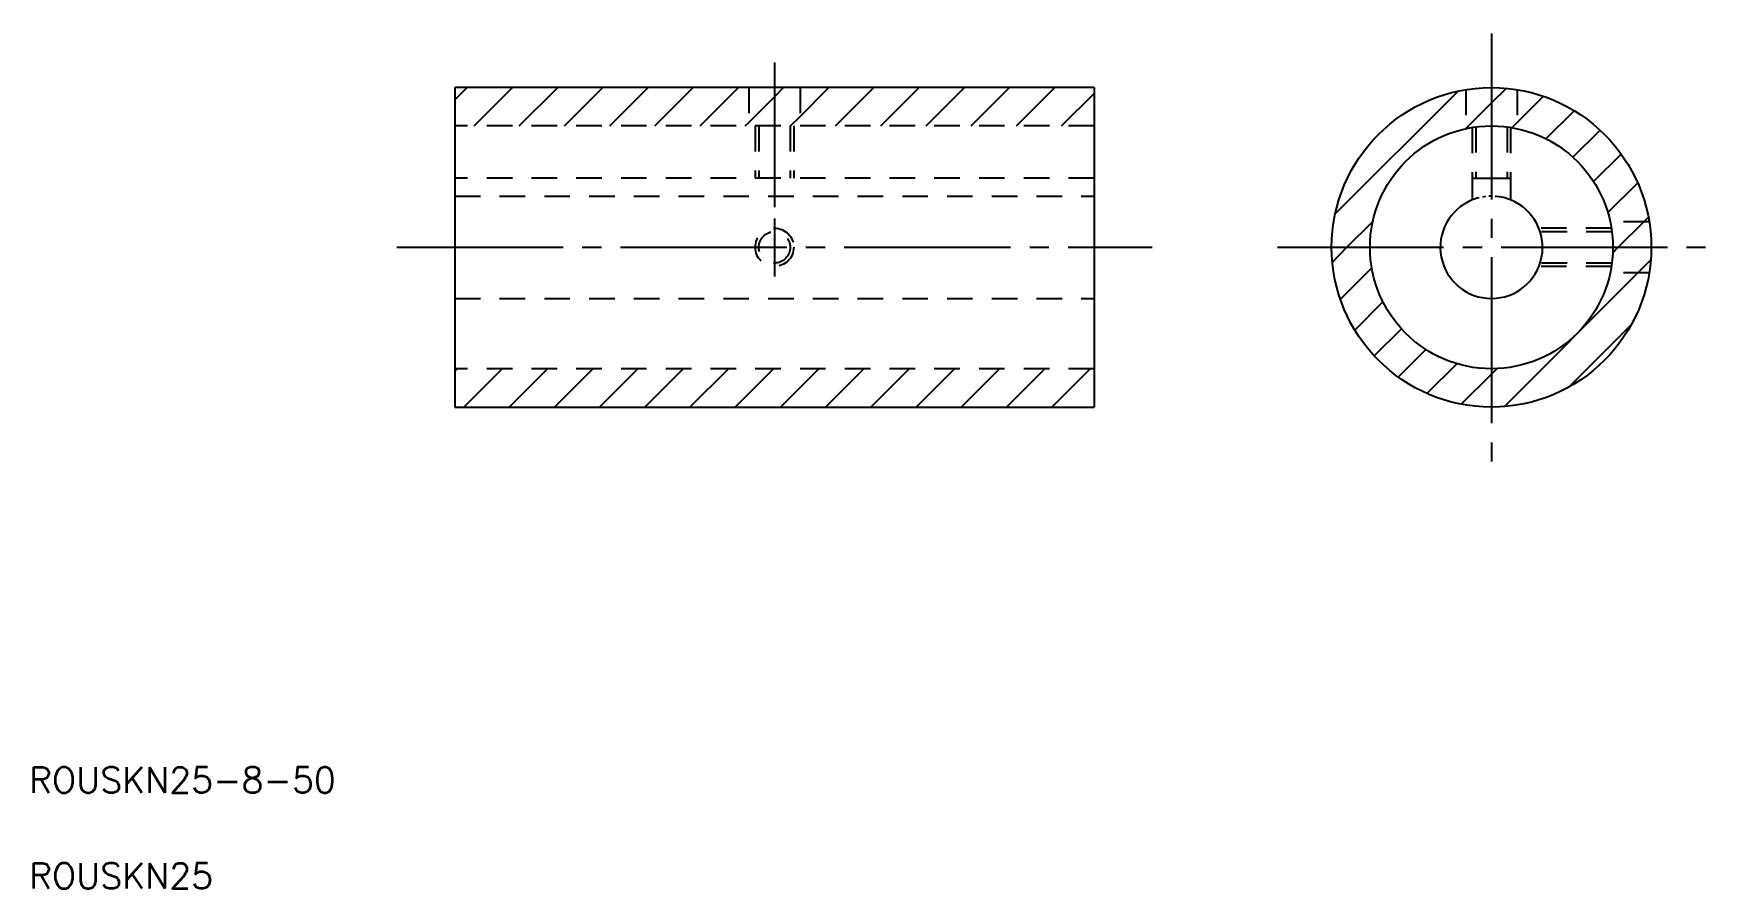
# Model space of a CAD drawing. Extents: x 69 to 200, y 144 to 211.
import ezdxf

# ---------------------------------------------------------------- set-up
doc = ezdxf.new("R2010")
doc.units = 0
for name, pattern in [('CENTER', [17.5, 13, -1.5, 1.5, -1.5]), ('DASHED', [3.5, 2, -1.5]), ('PHANTOM', [2.5, 1.25, -0.25, 0.25, -0.25, 0.25, -0.25])]:
    doc.linetypes.add(name, pattern=pattern)
doc.layers.get('0').update_dxf_attribs({"linetype": 'CONTINUOUS'})
doc.layers.add('CENTER', color=1, linetype='CENTER')
doc.styles.get("Standard").update_dxf_attribs({"font": 'txt.shx', "bigfont": '@extfont2.shx'})

# ---------------------------------------------------------------- blocks, each defined once
blk = doc.blocks.new('*X29')
at = {"color": 0, "linetype": 'CONTINUOUS'}
for p, q in [((102.23, 205.71), (103.19, 206.68)), ((103.73, 203.68), (106.73, 206.68)), ((107.27, 203.68), (110.27, 206.68)), ((110.8, 203.68), (113.8, 206.68)), ((114.34, 203.68), (117.34, 206.68)), ((117.87, 203.68), (120.87, 206.68)), ((121.41, 203.68), (124.41, 206.68)), ((127.23, 205.96), (127.94, 206.68)), ((129.23, 204.42), (131.48, 206.68)), ((132.01, 203.68), (135.01, 206.68)), ((135.55, 203.68), (138.55, 206.68)), ((139.09, 203.68), (142.09, 206.68)), ((142.62, 203.68), (145.62, 206.68)), ((146.16, 203.68), (149.16, 206.68)), ((125.23, 203.96), (127.23, 205.96)), ((149.69, 203.68), (152.23, 206.21)), ((128.48, 203.68), (129.23, 204.42)), ((124.94, 203.68), (125.23, 203.96)), ((102.23, 184.49), (102.41, 184.68)), ((102.94, 181.68), (105.94, 184.68)), ((106.48, 181.68), (109.48, 184.68)), ((110.01, 181.68), (113.01, 184.68)), ((113.55, 181.68), (116.55, 184.68)), ((117.09, 181.68), (120.09, 184.68)), ((120.62, 181.68), (123.62, 184.68)), ((124.16, 181.68), (127.16, 184.68)), ((127.69, 181.68), (130.69, 184.68)), ((131.23, 181.68), (134.23, 184.68)), ((134.76, 181.68), (137.76, 184.68)), ((138.3, 181.68), (141.3, 184.68)), ((141.83, 181.68), (144.83, 184.68)), ((145.37, 181.68), (148.37, 184.68)), ((148.91, 181.68), (151.91, 184.68))]:
    blk.add_line(p, q, dxfattribs=at)
blk = doc.blocks.new('*X30')
at = {"color": 0, "linetype": 'CONTINUOUS'}
for p, q in [((171.09, 196.79), (180.7, 206.4)), ((181.31, 203.48), (183.31, 205.48)), ((183.31, 205.48), (184.46, 206.62)), ((185.31, 203.94), (187.37, 206)), ((187.57, 202.67), (189.78, 204.87)), ((181.29, 203.46), (181.31, 203.48)), ((184.91, 203.54), (185.31, 203.94)), ((189.67, 201.23), (191.8, 203.35)), ((191.3, 199.32), (193.46, 201.48)), ((192.41, 196.9), (194.75, 199.23)), ((172.01, 194.18), (174.03, 196.19)), ((195.23, 196.18), (195.59, 196.54)), ((193.23, 194.18), (195.23, 196.18)), ((170.87, 193.03), (172.01, 194.18)), ((192.8, 193.75), (193.23, 194.18)), ((171.49, 190.12), (173.95, 192.58)), ((194.76, 192.18), (195.77, 193.19)), ((184.3, 181.71), (194.76, 192.18)), ((172.62, 187.71), (174.82, 189.91)), ((174.13, 185.69), (176.26, 187.81)), ((189.35, 183.23), (194.26, 188.14)), ((176.01, 184.03), (178.17, 186.19)), ((178.26, 182.74), (180.59, 185.07)), ((183.31, 184.26), (183.73, 184.68)), ((180.95, 181.9), (183.31, 184.26))]:
    blk.add_line(p, q, dxfattribs=at)

msp = doc.modelspace()

# ---------------------------------------------------------------- linework, layer by layer
at = {"color": 7, "linetype": 'CONTINUOUS'}
for p, q in [((102.23, 206.68), (102.23, 181.68)), ((152.23, 206.68), (102.23, 206.68)), ((152.23, 206.68), (152.23, 181.68)), ((102.23, 200.43), (102.23, 200.43)), ((181.81, 199.58), (184.81, 199.58)), ((181.81, 199.58), (181.81, 197.88)), ((184.81, 199.58), (184.81, 197.88)), ((102.23, 181.68), (152.23, 181.68))]:
    msp.add_line(p, q, dxfattribs=at)
at = {"color": 3, "linetype": 'DASHED'}
for p, q in [((125.23, 206.68), (125.23, 203.68)), ((129.23, 206.68), (129.23, 203.68)), ((181.31, 206.51), (181.31, 203.46)), ((185.31, 206.51), (185.31, 203.46)), ((152.23, 203.68), (102.23, 203.68)), ((125.73, 203.68), (125.73, 199.58)), ((126, 203.68), (126, 199.58)), ((128.46, 203.68), (128.46, 199.58)), ((128.73, 203.68), (128.73, 199.58)), ((181.81, 203.56), (181.81, 199.58)), ((182.08, 203.6), (182.08, 199.58)), ((184.54, 203.6), (184.54, 199.58)), ((184.81, 203.56), (184.81, 199.58)), ((152.23, 199.58), (102.23, 199.58)), ((102.23, 198.18), (152.23, 198.18)), ((192.69, 195.68), (187.02, 195.68)), ((192.73, 195.4), (187.12, 195.4)), ((195.65, 196.18), (192.6, 196.18)), ((192.69, 192.68), (187.02, 192.68)), ((192.73, 192.95), (187.12, 192.95)), ((195.65, 192.18), (192.6, 192.18)), ((102.23, 190.18), (152.23, 190.18)), ((152.23, 184.68), (102.23, 184.68))]:
    msp.add_line(p, q, dxfattribs=at)
msp.add_line((102.23, 194.18), (102.23, 194.18))
at = {"color": 7, "linetype": 'CONTINUOUS'}
for radius in [12.5, 9.5]:
    msp.add_circle((183.31, 194.18), radius, dxfattribs=at)
at = {"color": 3, "linetype": 'DASHED'}
for radius in [1.5, 1.23]:
    msp.add_circle((127.23, 194.18), radius, dxfattribs=at)
at = {"color": 7, "linetype": 'CONTINUOUS'}
msp.add_arc((183.31, 194.18), 4, 112.0243, 67.9757, dxfattribs=at)
at = {"color": 3, "linetype": 'PHANTOM'}
msp.add_arc((183.31, 194.18), 4, 67.9757, 112.0243, dxfattribs=at)
at = {"layer": 'CENTER', "color": 1, "linetype": 'CENTER'}
for p, q in [((183.31, 210.92), (183.31, 177.43)), ((127.23, 208.63), (127.23, 197.31)), ((127.23, 196.44), (127.23, 191.91)), ((97.69, 194.18), (156.76, 194.18)), ((166.57, 194.18), (200.06, 194.18))]:
    msp.add_line(p, q, dxfattribs=at)

# ---------------------------------------------------------------- block references
at = {"color": 3, "linetype": 'CONTINUOUS'}
for name in ['*X29', '*X30']:
    msp.add_blockref(name, (0, 0), dxfattribs=at)

# ---------------------------------------------------------------- texts
at = {"color": 7, "linetype": 'CONTINUOUS'}
for s, p in [('ROUSKN25-8-50', (68.92, 151.5)), ('ROUSKN25', (68.92, 144))]:
    msp.add_text(s, height=2, dxfattribs=at).set_placement(p)

doc.saveas('drawing.dxf')
